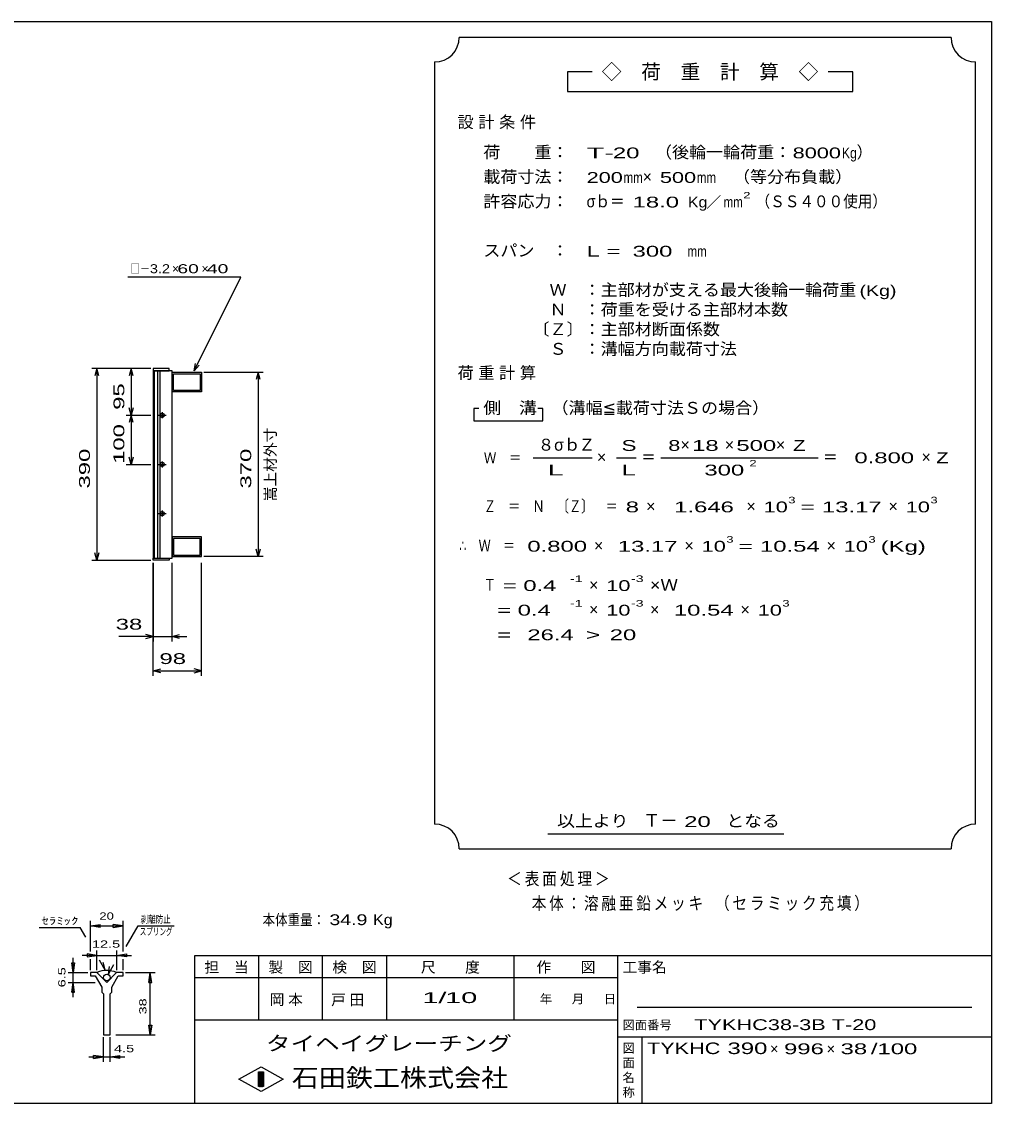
# Model space of a CAD drawing. Units: millimetres, scale not verified. Extents: x -1820 to 1724, y -1285 to 1059.
# Drawn here: x -248 to 1724, y -1141 to 1059 of the extents above; entities that cross this region are included whole.
import ezdxf
from ezdxf.enums import TextEntityAlignment as Align

# ---------------------------------------------------------------- set-up
doc = ezdxf.new("R2010")
doc.units = ezdxf.units.MM
doc.header["$LTSCALE"] = 10
for name, color, linetype, lineweight in [('0_2', 150, 'Continuous', 25), ('16', 3, 'Continuous', 25), ('22', 2, 'Continuous', 25), ('32', 4, 'Continuous', 25)]:
    doc.layers.add(name, color=color, linetype=linetype, lineweight=lineweight)
doc.styles.add('ベクトル', font='')
doc.styles.get('ベクトル').set_extended_font_data('ベクトル')

msp = doc.modelspace()

# ---------------------------------------------------------------- linework, layer by layer
at = {"layer": '0_2'}
for p, q in [((-1736, 1059), (1724, 1059)), ((1724, 1059), (1724, -1141)), ((1724, -841), (104, -841)), ((104, -841), (104, -1141)), ((234, -841), (234, -971)), ((364, -971), (364, -841)), ((494, -841), (494, -971)), ((754, -971), (754, -841)), ((964, -841), (964, -1141)), ((964, -886), (104, -886)), ((1684, -946), (1004, -946)), ((104, -971), (964, -971)), ((964, -1006), (1724, -1006)), ((1014, -1141), (1014, -1006)), ((194, -1092), (239, -1067)), ((234, -1077), (244, -1077)), ((234, -1107), (234, -1077)), ((234, -1077), (236, -1077)), ((236, -1077), (236, -1107)), ((238, -1107), (238, -1077)), ((238, -1077), (240, -1077)), ((239, -1067), (284, -1092)), ((240, -1077), (240, -1107)), ((242, -1107), (242, -1077)), ((242, -1077), (244, -1077)), ((244, -1077), (244, -1107)), ((244, -1077), (244, -1107)), ((239, -1117), (194, -1092)), ((284, -1092), (239, -1117)), ((244, -1107), (234, -1107)), ((236, -1107), (238, -1107)), ((240, -1107), (242, -1107)), ((1724, -1141), (-1736, -1141))]:
    msp.add_line(p, q, dxfattribs=at)
at = {"layer": '16'}
for p, q in [((52, 353.5), (20, 353.5)), ((20, 353.5), (20, 349)), ((52, 349), (52, 353.5)), ((20, 349), (52, 349)), ((20, 349), (20, -32)), ((58, 349), (20, 349)), ((22, 349), (22, -32)), ((29, -32), (29, 349)), ((33, 349), (33, -32)), ((58, -32), (58, 349)), ((58, 346), (118, 346)), ((58, 306), (58, 346)), ((61, 343), (115, 343)), ((61, 309), (61, 343)), ((115, 343), (115, 309)), ((118, 346), (118, 306)), ((115, 309), (61, 309)), ((118, 306), (58, 306)), ((38, 264.5), (38, 252.5)), ((30, 258.5), (46, 258.5)), ((40, 261.5), (36, 261.5)), ((36, 255.5), (40, 255.5)), ((30, 158.5), (46, 158.5)), ((40, 161.5), (36, 161.5)), ((36, 155.5), (40, 155.5)), ((38, 164.5), (38, 152.5)), ((30, 58.5), (46, 58.5)), ((40, 61.5), (36, 61.5)), ((36, 55.5), (40, 55.5)), ((38, 64.5), (38, 52.5)), ((118, 11), (58, 11)), ((58, 11), (58, -29)), ((115, 8), (61, 8)), ((61, 8), (61, -26)), ((115, -26), (115, 8)), ((118, -29), (118, 11)), ((20, -32), (52, -32)), ((20, -36.5), (20, -32)), ((20, -32), (58, -32)), ((52, -36.5), (20, -36.5)), ((52, -32), (52, -36.5)), ((58, -29), (118, -29)), ((61, -26), (115, -26))]:
    msp.add_line(p, q, dxfattribs=at)
for centre, radius, start, end in [((36, 258.5), 3, 90, 270), ((38, 258.5), 4, 46.6, 133.4), ((38, 258.5), 4, 226.6, 313.4), ((40, 258.5), 3, 270, 90), ((36, 158.5), 3, 90, 270), ((38, 158.5), 4, 46.6, 133.4), ((38, 158.5), 4, 226.6, 313.4), ((40, 158.5), 3, 270, 90), ((36, 58.5), 3, 90, 270), ((38, 58.5), 4, 46.6, 133.4), ((38, 58.5), 4, 226.6, 313.4), ((40, 58.5), 3, 270, 90)]:
    msp.add_arc(centre, radius, start, end, dxfattribs=at)
at = {"layer": '22', "color": 4}
for p, q in [((1642, 1027), (642, 1027)), ((592, 977), (592, -573)), ((1692, -573), (1692, 977)), ((912, 957), (862, 957)), ((862, 957), (862, 917)), ((1442, 957), (1392, 957)), ((1442, 917), (1442, 957)), ((862, 917), (1442, 917)), ((198, 539), (-32, 539)), ((103, 349), (198, 539)), ((15, 353.5), (-105, 353.5)), ((-95, 353.5), (-99, 338.5)), ((-91, 338.5), (-95, 353.5)), ((-95, 353.5), (-95, -36.5)), ((15, 353.5), (-35, 353.5)), ((-25, 353.5), (-29, 338.5)), ((-21, 338.5), (-25, 353.5)), ((-25, 353.5), (-25, 258.5)), ((103, 349), (106, 363.6)), ((103, 349), (113, 360)), ((123, 346), (243, 346)), ((233, 346), (229, 331)), ((237, 331), (233, 346)), ((233, 346), (233, -29)), ((-25, 258.5), (-29, 273.5)), ((-21, 273.5), (-25, 258.5)), ((682, 272), (672, 272)), ((672, 272), (672, 247)), ((812, 272), (802, 272)), ((812, 247), (812, 272)), ((-35, 258.5), (15, 258.5)), ((-25, 258.5), (-29, 243.5)), ((-21, 243.5), (-25, 258.5)), ((-25, 258.5), (-25, 158.5)), ((672, 247), (812, 247)), ((-35, 158.5), (15, 158.5)), ((-25, 158.5), (-29, 173.5)), ((-21, 173.5), (-25, 158.5)), ((792, 172), (912, 172)), ((962, 172), (1002, 172)), ((1052, 172), (1372, 172)), ((-95, -36.5), (-99, -21.5)), ((-91, -21.5), (-95, -36.5)), ((233, -29), (229, -14)), ((237, -14), (233, -29)), ((-105, -36.5), (15, -36.5)), ((20, -41.5), (20, -201.5)), ((20, -271.5), (20, -41.5)), ((58, -201.5), (58, -41.5)), ((118, -271.5), (118, -41.5)), ((243, -29), (123, -29)), ((20, -191.5), (-50, -191.5)), ((20, -191.5), (5, -187.5)), ((5, -195.5), (20, -191.5)), ((20, -191.5), (58, -191.5)), ((58, -191.5), (73, -187.5)), ((73, -195.5), (58, -191.5)), ((58, -191.5), (88, -191.5)), ((20, -261.5), (35, -257.5)), ((35, -265.5), (20, -261.5)), ((20, -261.5), (118, -261.5)), ((118, -261.5), (103, -257.5)), ((103, -265.5), (118, -261.5)), ((822, -593), (1302, -593)), ((642, -623), (1642, -623))]:
    msp.add_line(p, q, dxfattribs=at)
for centre, start, end in [((592, 1027), 270, 0), ((1692, 1027), 180, 270), ((592, -623), 0, 90), ((1692, -623), 90, 180)]:
    msp.add_arc(centre, 50, start, end, dxfattribs=at)
at = {"layer": '32'}
for p, q in [((-108, -832), (-108, -770)), ((-41.33, -832), (-41.33, -770)), ((-212.33, -783), (-129, -783)), ((-117.33, -803), (-129, -783)), ((-108, -780), (-88, -777)), ((-88, -783), (-108, -780)), ((-108, -780), (-41.33, -780)), ((-88, -783), (-88, -777)), ((-41.33, -780), (-61.33, -777)), ((-61.33, -783), (-61.33, -777)), ((-61.33, -783), (-41.33, -780)), ((-35.33, -821.67), (-11, -779.67)), ((-11, -779.67), (62.34, -779.67)), ((-94.67, -870), (-94.67, -830)), ((-54.67, -830), (-54.67, -870)), ((-143, -875), (-146, -855)), ((-146, -855), (-140, -855)), ((-143, -875), (-143, -845)), ((-140, -855), (-143, -875)), ((-94.67, -840), (-124.67, -840)), ((-94.67, -840), (-114.67, -837)), ((-114.67, -837), (-114.67, -843)), ((-114.67, -843), (-94.67, -840)), ((-108, -870), (-108, -848)), ((-94.67, -840), (-54.67, -840)), ((-78, -870), (-89.67, -850)), ((-78, -870), (-81.67, -854.33)), ((-54.67, -840), (-34.67, -837)), ((-34.67, -843), (-54.67, -840)), ((-54.67, -840), (-24.67, -840)), ((-41.33, -870), (-41.33, -848)), ((-34.67, -837), (-34.67, -843)), ((-153, -875), (-113, -875)), ((-143, -895), (-143, -875)), ((-108, -875), (-108, -881.67)), ((-94.67, -875), (-108, -875)), ((-74.67, -895), (-94.67, -875)), ((-54.67, -875), (-74.67, -895)), ((-71.33, -878.33), (-60, -858.33)), ((-71.33, -878.33), (-69, -862.33)), ((-41.33, -875), (-54.67, -875)), ((-41.33, -881.67), (-41.33, -875)), ((-36.33, -875), (23.67, -875)), ((10.67, -895), (13.67, -875)), ((16.67, -895), (13.67, -875)), ((13.67, -1001.67), (13.67, -875)), ((-153, -895), (-98, -895)), ((-146, -915), (-143, -895)), ((-140, -915), (-143, -895)), ((-143, -925), (-143, -895)), ((-108, -881.67), (-98, -881.67)), ((-98, -881.67), (-84.67, -905)), ((-64.67, -905), (-51.33, -881.67)), ((-51.33, -881.67), (-41.33, -881.67)), ((10.67, -895), (16.67, -895)), ((-146, -915), (-140, -915)), ((-84.67, -905), (-84.67, -915)), ((-84.67, -915), (-81.33, -918.33)), ((-81.33, -918.33), (-81.33, -1001.67)), ((-68, -918.33), (-64.67, -915)), ((-68, -1001.67), (-68, -918.33)), ((-64.67, -915), (-64.67, -905)), ((13.67, -1001.67), (10.67, -981.67)), ((10.67, -981.67), (16.67, -981.67)), ((16.67, -981.67), (13.67, -1001.67)), ((-81.33, -1001.67), (-68, -1001.67)), ((-81.33, -1056.67), (-81.33, -1006.67)), ((-68, -1056.67), (-68, -1006.67)), ((-56.33, -1001.67), (23.67, -1001.67)), ((-111.33, -1046.67), (-81.33, -1046.67)), ((-81.33, -1046.67), (-101.33, -1043.67)), ((-101.33, -1049.67), (-101.33, -1043.67)), ((-101.33, -1049.67), (-81.33, -1046.67)), ((-81.33, -1046.67), (-68, -1046.67)), ((-68, -1046.67), (-48, -1043.67)), ((-48, -1049.67), (-68, -1046.67)), ((-68, -1046.67), (-38, -1046.67)), ((-48, -1049.67), (-48, -1043.67))]:
    msp.add_line(p, q, dxfattribs=at)
msp.add_circle((-74.67, -885), 6.67, dxfattribs=at)
msp.add_arc((-75, -920.68), 50, 66, 113, dxfattribs=at)

# ---------------------------------------------------------------- texts
at = {"layer": '0_2', "style": 'ベクトル'}
for s, height, p in [('担\u3000当', 21.99, (124, -864)), ('製\u3000図', 21.99, (254, -864)), ('検\u3000図', 21.99, (384, -864)), ('尺\u3000\u3000度', 21.99, (564, -864)), ('作\u3000\u3000図', 21.99, (799, -864)), ('工事名', 21.99, (974, -864)), ('年', 18.33, (806, -928.5)), ('月', 18.33, (871, -928.5)), ('日', 18.33, (936, -928.5)), ('図面番号', 18.33, (974, -981.5)), ('図', 18.33, (974, -1028.5)), ('面', 18.33, (974, -1058.5)), ('名', 18.33, (974, -1088.5)), ('称', 18.33, (974, -1118.5))]:
    msp.add_text(s, height=height, dxfattribs=at).set_placement(p, align=Align.MIDDLE_LEFT)
at = {"layer": '0_2', "color": 222, "style": 'ベクトル'}
for s, height, width, p in [('タイヘイグレーチング', 29.33, 1.25, (249, -1019)), ('石田鉄工株式会社', 36.66, 1.1, (301.5, -1089))]:
    msp.add_text(s, height=height, dxfattribs=dict(at, width=width)).set_placement(p, align=Align.MIDDLE_LEFT)
at = {"layer": '22', "style": 'ベクトル'}
for s, height, p in [('◇\u3000荷\u3000重\u3000計\u3000算\u3000◇', 29.33, (932, 957)), ('）', 24.19, (1450, 793.5)), ('×', 24.19, (1015, 743.5)), ('／', 21.99, (1144.5, 692)), ('×', 18.33, (58, 556.5)), ('×', 18.33, (118, 556.5)), ('８', 24.19, (802, 198.5)), ('σｂ', 24.19, (835, 198.5)), ('Ｚ', 24.19, (885, 198.5)), ('×', 24.19, (1092, 198.5)), ('×', 24.19, (1182, 198.5)), ('×', 24.19, (1286, 198.5)), ('×', 24.19, (922, 173.5)), ('×', 24.19, (1582, 173.5)), ('×', 24.19, (1022, 73.5)), ('×', 24.19, (1226, 73.5)), ('×', 24.19, (1515, 73.5)), ('×', 24.19, (916, -6.5)), ('×', 24.19, (1100, -6.5)), ('×', 24.19, (1389, -6.5)), ('×', 24.19, (906, -86.5)), ('×', 24.19, (906, -136.5)), ('×', 24.19, (1030, -136.5)), ('×', 24.19, (1214, -136.5)), ('Ｔ－', 25.66, (1016, -565.5)), ('×', 21.99, (1274, -1030)), ('×', 21.99, (1389, -1030))]:
    msp.add_text(s, height=height, dxfattribs=at).set_placement(p, align=Align.MIDDLE_LEFT)
for s, height, width, p in [('荷\u3000\u3000重：\u3000', 24.19, 1.05, (691, 793.5)), ('T-', 21.99, 2, (901, 792)), (' 20 ', 21.99, 1.65, (941, 792)), ('（後輪一輪荷重：', 24.19, 1.05, (1040, 793.5)), ('8000', 21.99, 1.5, (1320, 792)), ('Kg', 21.99, 0.85, (1420, 792)), ('載荷寸法：\u3000', 24.19, 1.05, (691, 743.5)), ('200', 21.99, 1.5, (901, 742)), ('mm', 21.99, 0.8, (976, 742)), ('500', 21.99, 1.5, (1050, 742)), ('mm', 21.99, 0.8, (1125, 742)), ('\u3000（等分布負載）', 24.19, 1.05, (1164, 743.5)), ('許容応力：\u3000', 24.19, 1.05, (691, 693.5)), ('σｂ＝', 24.19, 0.9, (901, 693.5)), ('2', 13.2, 1.5, (1219.5, 706)), ('（ＳＳ４００使用）', 24.19, 0.9, (1244.5, 693.5)), (' 18.0', 21.99, 1.65, (981, 692)), ('Kg', 21.99, 1.1, (1107, 692)), ('mm', 21.99, 0.8, (1179.5, 692)), ('スパン\u3000：\u3000', 24.19, 1.05, (691, 593.5)), ('L = ', 21.99, 1.65, (901, 592)), (' 300 ', 21.99, 1.65, (981, 592)), ('mm', 21.99, 0.8, (1106, 592)), ('□－', 18.33, 0.8, (-27, 556.5)), ('3.2', 18.33, 1.2, (13, 556.5)), (' 60 ', 18.33, 1.6, (58, 556.5)), (' 40 ', 18.33, 1.6, (118, 556.5)), ('\u3000Ｗ\u3000：主部材が支える最大後輪一輪荷重', 24.19, 1.05, (791, 513.5)), ('(Kg)', 21.99, 1.35, (1456, 512)), ('\u3000Ｎ\u3000：荷重を受ける主部材本数', 24.19, 1.05, (791, 473.5)), ('〔Ｚ〕：主部材断面係数', 24.19, 1.05, (791, 433.5)), ('\u3000Ｓ\u3000：溝幅方向載荷寸法', 24.19, 1.05, (791, 393.5)), ('側\u3000溝', 24.19, 1.1, (691, 273.5)), ('\u3000（溝幅≦載荷寸法Ｓの場合）', 24.19, 1.05, (795, 273.5)), ('S', 21.99, 1.55, (972, 197)), ('8', 21.99, 1.5, (1067, 197)), (' 18 ', 21.99, 1.65, (1102, 197)), (' 500 ', 21.99, 1.65, (1192, 197)), ('Z', 21.99, 1.4, (1321, 197)), ('Ｗ\u3000＝', 21.99, 0.85, (692, 172)), ('＝', 24.19, 0.9, (1012, 173.5)), ('＝', 24.19, 0.9, (1382, 173.5)), (' 0.800', 21.99, 1.65, (1432, 172)), ('Z', 21.99, 1.4, (1612, 172)), ('L', 21.99, 1.8, (972, 147)), (' 300 ', 21.99, 1.65, (1127, 147)), ('2', 13.2, 1.5, (1232, 161)), ('Ｚ\u3000＝\u3000Ｎ\u3000〔Ｚ〕\u3000＝', 24.19, 0.75, (692, 73.5)), ('3', 13.2, 1.5, (1311, 86)), ('3', 13.2, 1.5, (1600, 86)), (' 8 ', 21.99, 1.65, (967, 72)), ('  1.646', 21.99, 1.65, (1052, 72)), ('10', 21.99, 1.5, (1261, 72)), ('=', 21.99, 1.7, (1336, 72)), (' 13.17', 21.99, 1.65, (1366, 72)), ('10', 21.99, 1.5, (1550, 72)), ('∴\u3000Ｗ\u3000＝', 24.19, 0.75, (642, -6.5)), (' 0.800', 21.99, 1.65, (767, -8)), (' 13.17', 21.99, 1.65, (951, -8)), ('10', 21.99, 1.5, (1135, -8)), ('3', 13.2, 1.5, (1185, 6)), (' 10.54', 21.99, 1.65, (1240, -8)), ('10', 21.99, 1.5, (1424, -8)), ('3', 13.2, 1.5, (1474, 6)), ('(Kg)', 21.99, 1.65, (1499, -8)), ('=', 21.99, 1.7, (1210, -8)), ('Ｔ', 24.19, 0.75, (692, -86.5)), (' = 0.4', 21.99, 1.65, (717, -88)), ('-1', 13.2, 1.65, (867, -74)), ('10', 21.99, 1.5, (941, -88)), ('-3', 13.2, 1.65, (991, -74)), ('×Ｗ', 24.19, 1.1, (1030, -86.5)), ('  = 0.4', 21.99, 1.65, (692, -138)), ('-1', 13.2, 1.65, (867, -124)), ('10', 21.99, 1.5, (941, -138)), ('-3', 13.2, 1.65, (991, -124)), (' 10.54', 21.99, 1.65, (1065, -138)), ('10', 21.99, 1.5, (1249, -138)), ('3', 13.2, 1.5, (1299, -124)), (' 38 ', 21.99, 1.65, (-70, -166.5)), ('  =', 21.99, 1.65, (692, -188)), (' 26.4', 21.99, 1.65, (767, -188)), ('>', 21.99, 1.7, (899.5, -188)), (' 20 ', 21.99, 1.65, (934.5, -188)), (' 98 ', 21.99, 1.65, (19, -236.5)), ('以上より\u3000', 24.19, 1.1, (841, -566.5)), (' 20 ', 21.99, 1.65, (1086, -568)), ('となる', 24.19, 1.1, (1185, -566.5)), ('本体重量：', 21.99, 0.85, (242, -767.5)), (' 34.9', 21.99, 1.35, (367, -767.5)), ('Kg', 21.99, 1.1, (467, -767.5)), ('1/', 21.99, 2, (567, -926)), (' 10 ', 21.99, 2, (597, -926)), ('TYKHC38-3B T-20', 21.99, 1.5, (1120, -981)), ('TYKHC', 23.46, 1.4, (1024, -1029)), (' 390 ', 23.46, 1.55, (1174, -1029)), (' 996 ', 21.99, 1.65, (1289, -1030)), (' 38 ', 21.99, 1.65, (1404, -1030)), ('/', 21.99, 1.65, (1479, -1030)), (' 100 ', 21.99, 1.65, (1479, -1030))]:
    msp.add_text(s, height=height, dxfattribs=dict(at, width=width)).set_placement(p, align=Align.MIDDLE_LEFT)
at = {"layer": '22', "style": 'ベクトル', "width": 1.65}
for s, p in [(' 95 ', (-50, 256)), (' 100 ', (-50, 146)), (' 390 ', (-120, 96)), (' 370', (208, 96))]:
    msp.add_text(s, height=21.99, rotation=90, dxfattribs=at).set_placement(p, align=Align.MIDDLE_LEFT)
at = {"layer": '22', "style": 'ベクトル'}
msp.add_text('嵩上材外寸', height=21.99, rotation=90, dxfattribs=at).set_placement((258, 83.5), align=Align.MIDDLE_LEFT)
at = {"layer": '22', "attachment_point": 4, "style": 'ベクトル'}
for s, insert, char_height in [('\\T1.28;設計条件', (638.5, 853.5), 24.19), ('\\T1.28;荷重計算', (638.5, 343.5), 24.19), ('\\T1.5;\\W2;\\~L\\~', (797, 147), 21.99), ('\\T1.2;\\W0.85;＜表面処理＞', (739.5, -685.5), 25.66), ('\\T1.19;\\W0.85;本体：溶融亜鉛メッキ', (789.5, -735.5), 25.66), ('\\T1.19;\\W0.85;（セラミック充填）', (1162, -735.5), 25.66), ('\\T1.25;岡本\u3000', (256.5, -931), 21.99), ('\\T1.25;戸田\u3000', (381.5, -931.5), 21.99)]:
    msp.add_mtext(s, dxfattribs=dict(at, insert=insert, char_height=char_height))
at = {"layer": '32', "color": 2, "style": 'ベクトル'}
for s, width, p in [('ｾﾗﾐｯｸ', 1.5, (-207.33, -770)), ('20', 1.35, (-89.67, -760)), ('剥離防止', 0.75, (-6, -766.67)), ('スプリング', 0.65, (-7.66, -791.67)), ('12.5', 1.5, (-104.67, -817)), (' 4.5 ', 1.5, (-68, -1029.67))]:
    msp.add_text(s, height=14.66, dxfattribs=dict(at, width=width)).set_placement(p, align=Align.MIDDLE_LEFT)
at = {"layer": '32', "color": 2, "style": 'ベクトル', "width": 1.5}
for s, p in [('6.5', (-166, -905)), (' 38 ', (-1.33, -968.33))]:
    msp.add_text(s, height=14.66, rotation=90, dxfattribs=at).set_placement(p, align=Align.MIDDLE_LEFT)

doc.saveas('drawing.dxf')
